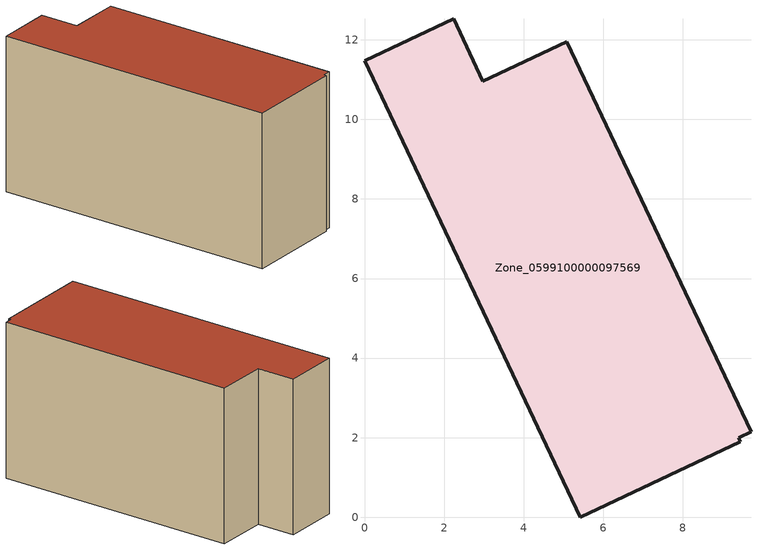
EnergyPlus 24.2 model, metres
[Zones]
Zone_0599100000097569
 floor ground (C_G): 9.45,1.89 5.43,0 0,11.48 2.24,12.53 2.98,10.96 5.08,11.95 9.72,2.15 9.4,2 z0
 wall outside (C_F): 2.98,10.96 2.24,12.53 0,11.48 5.43,0 9.45,1.89 9.4,2 9.72,2.15 5.08,11.95 2.98,10.96 z0:6.92
 roof outside (C_R): 5.43,0 9.45,1.89 9.4,2 9.72,2.15 5.08,11.95 2.98,10.96 2.24,12.53 0,11.48 z6.92
[BUILDING]
Pand.0599100000097569: North Axis=0; Terrain=City; Loads Convergence Tolerance Value=0.04; Temperature Convergence Tolerance Value=0.4; Solar Distribution=FullExterior; Maximum Number of Warmup Days=25; Minimum Number of Warmup Days=1
[Site:Location]
Rotterdam.The.Hague.AP_ZH_NLD Design_Conditions: Latitude=51.96; Longitude=4.45; Time Zone=1; Elevation=-4.5
[SITE:GROUNDTEMPERATURE:BUILDINGSURFACE]
18, 18, 18, 18, 18, 18, 18, 18, 18, 18, 18, 18
[MATERIAL] Thermal Absorptance=0.9; Solar Absorptance=0.7; Visible Absorptance=0.7
Name | Roughness | Thickness | Conductivity | Density | Specific Heat
G.TI.1992-2005 | MediumSmooth | 0.15 | 0.06 | 540 | 1210
F.TI.1992-2005 | Rough | 0.3 | 0.12 | 1920 | 840
R.TI.1992-2005 | MediumRough | 0.2 | 0.08 | 1500 | 1000
[CONSTRUCTION]
C_G: G.TI.1992-2005
C_F: F.TI.1992-2005
C_R: R.TI.1992-2005
[ZONE]
Zone_0599100000097569: Type=1; Multiplier=1; Ceiling Height=Autocalculate; Volume=Autocalculate; Floor Area=autocalculate; Part of Total Floor Area=Yes
[ZONEINFILTRATION:DESIGNFLOWRATE]
Infil_Zone_0599100000097569: Zone or ZoneList or Space or SpaceList=Zone_0599100000097569; Schedule=AlwaysOn; Design Flow Rate Calculation Method=Flow/Area; Flow Rate per Floor Area=0.0015; Constant Term Coefficient=1; Temperature Term Coefficient=0; Velocity Term Coefficient=0; Velocity Squared Term Coefficient=0
[HVACTEMPLATE:ZONE:IDEALLOADSAIRSYSTEM]
Zone_0599100000097569: Maximum Heating Supply Air Temperature=50; Minimum Cooling Supply Air Temperature=13; Maximum Heating Supply Air Humidity Ratio=0.0156; Minimum Cooling Supply Air Humidity Ratio=0.0077; Heating Limit=NoLimit; Cooling Limit=NoLimit; Dehumidification Control Type=ConstantSensibleHeatRatio; Cooling Sensible Heat Ratio=0.7; Dehumidification Setpoint=60; Humidification Control Type=None; Humidification Setpoint=30; Outdoor Air Method=None; Outdoor Air Flow Rate per Person=0.00944; Outdoor Air Flow Rate per Zone Floor Area=0; Outdoor Air Flow Rate per Zone=0; Demand Controlled Ventilation Type=None; Outdoor Air Economizer Type=NoEconomizer; Heat Recovery Type=None; Sensible Heat Recovery Effectiveness=0.7; Latent Heat Recovery Effectiveness=0.65
[ZONECONTROL:THERMOSTAT]
ThermostatControl_Zone_0599100000097569: Zone or ZoneList=Zone_0599100000097569; Control Type Schedule=DualSetpointControlType; Control 1=Thermostat_Zone_0599100000097569; Temperature Difference Between Cutout And Setpoint=0
[THERMOSTATSETPOINT:DUALSETPOINT]
Thermostat_Zone_0599100000097569: Heating Setpoint Temperature Schedule=HeatingSetpoint_Zone_0599100000097569; Cooling Setpoint Temperature Schedule=CoolingSetpoint_Zone_0599100000097569
[SCHEDULE:COMPACT]
HeatingSetpoint_Zone_0599100000097569: Through: 12/31, For: AllDays, Until: 24:00, 21
CoolingSetpoint_Zone_0599100000097569: Through: 12/31, For: AllDays, Until: 24:00, 24
DualSetpointControlType: Through: 12/31, For: AllDays, Until: 24:00, 4
AlwaysOn: Through: 12/31, For: AllDays, Until: 24:00, 1
